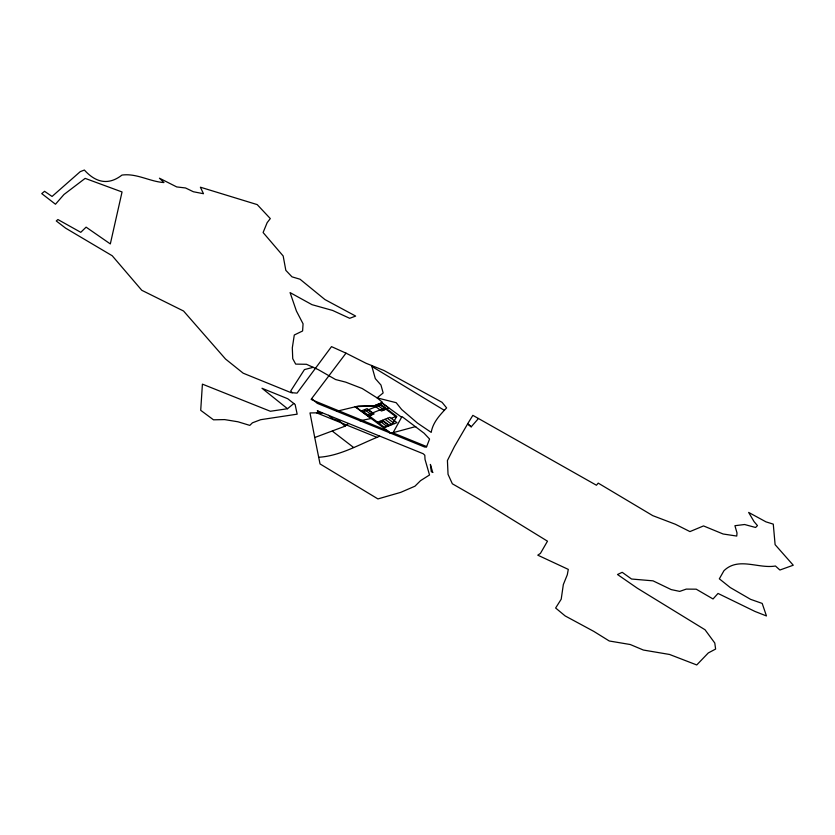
<?xml version="1.0" encoding="UTF-8"?>
<svg xmlns="http://www.w3.org/2000/svg" width="835" height="835" viewBox="0 0 835 835"><rect width="100%" height="100%" fill="white"/><g stroke="black" fill="none" stroke-linecap="round" stroke-linejoin="round"><path stroke-width="1.25" d="M311.653 398.598L311.131 399.401L314.2 400.758L387.398 430.693L390.529 433.334L392.993 432.874L401.979 416.561L424.096 433.219L429.566 439.022L426.466 447.09L424.733 447.059L317.3 403.357L311.653 398.598L346.003 353.153L366.095 363.288L384.006 370.521L442.08 402.345L446.621 407.908C439.93 414.943 432.854 422.416 431.215 432.384L417.437 423.074L401.698 409.547L396.166 402.689L377.086 397.877L362.213 388.515L345.69 382.138L335.586 379.539L318.187 369.592L306.487 364.29L295.684 364.112L292.741 358.674L292.313 347.83L294.285 335.012L302.604 330.973L303.063 323.813L296.415 311.027L290.079 292.605L312.008 304.681L332.643 310.453L349.688 318.302L355.658 316.079L324.93 299.556L300.026 279.224L291.979 276.834L285.831 270.352L283.18 256.001L263.098 232.527L267.158 222.663L270.3 218.582L257.211 204.606L200.369 187.197L203.5 193.72L193.344 191.737L185.537 187.969L176.717 186.925L159.443 178.199L163.942 182.562C149.789 181.644 136.543 173.054 121.973 175.079C108.143 185.819 95.441 182.343 84.377 170.048L80.264 171.634L52.052 196.455L44.568 191.309L41.75 193.616L55.475 204.231L63.951 194.513L85.16 178.377L122.046 191.966L110.324 243.924L86.099 227.151L80.776 232.318L57.907 219.542L56.269 220.962L65.589 228.132L112.224 255.76L141.783 290.288L183.554 311.017L225.534 359.04L243.183 373.193L290.966 392.627L297.051 393.128L331.505 346.629L346.003 353.153M471.222 426.8L478.465 418.512L596.441 485.239L598.236 483.121L652.761 515.644L675.369 524.255L689.94 531.592L703.529 525.925L723.1 533.993L736.752 536.06L737.013 532.97L734.925 525.706L744.601 524.516L755.581 527.48L757.47 525.601L754.099 521.677L748.651 512.429L766.019 521.875L773.273 524.13L775.11 544.66L793.25 565.222L779.9 570.023L775.465 566.015C758.222 568.948 738.401 556.621 723.945 570.722L719.332 578.822L730.249 587.548L750.571 599.332L762.198 603.423L766.457 615.959L754.997 611.45L718.027 593.445L713.038 598.966L696.223 589.186L686.276 589.103L679.711 591.389L671.204 589.593L653.022 580.836L631.542 579.02L622.2 572.319L617.503 574.511L637.387 588.247L705.032 629.757L714.791 643.034L715.616 649.056L708.299 652.939L696.745 664.952L669.555 654.463L643.399 650.047L630.268 644.526L609.268 640.988L593.81 631.396L565.138 615.917L555.63 608.005L561.203 599.206L563.333 584.563L567.299 574.762L568.291 569.386L537.782 555.171L540.443 553.365L547.478 541.184L479.175 499.173L452.351 483.789L448.04 474.332L447.424 460.534L454.47 446.506L467.673 423.856L471.264 426.831L467.631 423.825L472.85 415.36L478.424 418.492M287.522 408.733L293.826 403.503L295.131 404.537L297.166 414.17L260.666 419.692L252.4 422.834L249.801 425.391L237.985 421.79L224.625 419.598L213.499 419.817L200.713 410.319L202.414 384.142L270.352 411.269L287.522 408.733L261.981 388.254L287.751 398.744L293.826 403.503M314.732 437.53L309.994 412.939L322.185 412.761L320.588 412.772L317.29 410.768L423.199 453.739L424.796 455.221L425.025 459.396L429.524 474.979L420.537 480.657L414.953 486.2L400.737 492.358L377.921 498.923L320.024 463.926L314.732 437.53L344.98 426.215L348.55 423.502M379.706 436.214L376.992 437.363C357.985 445.118 339.678 455.952 318.709 457.277M415.746 426.56L390.832 433.281L355.533 406.708L374.195 405.831L382.597 402.397L377.086 397.877L383.161 392.961L380.958 385.029L375.312 378.61L371.596 365.448M363.601 411.655L381.188 404.672L396.823 416.435L392.147 424.222L384.392 427.301M367.734 414.765L372.18 413.001L368.047 409.881M372.713 412.876L384.507 408.106M369.195 415.882L374.111 413.93L367.097 408.649L362.181 410.601L384.643 427.499L396.928 422.625L389.914 417.343L377.618 422.218M378.965 423.22L383.411 421.445L388.839 425.537M391.281 418.325L395.738 416.561M313.198 367.327L304.451 369.581L290.737 390.957L292.281 392.742M374.195 405.831L358.392 406.04L336.714 411.269M359.948 420.788L371.189 418.492L355.084 406.822M392.993 432.874L426.581 446.548M316.569 412.834L376.992 437.363M371.836 366.429L444.408 410.371M381.772 402.741L401.614 417.239M379.382 403.764L386.407 409.056M380.374 404.996L396.437 417.082M376.929 404.745L383.943 410.027M387.45 418.314L394.475 423.606M384.998 419.295L392.012 424.577M382.534 420.266L389.559 425.547M364.634 409.62L371.658 414.901M380.082 421.247L387.096 426.528M332.361 431.131L353.539 447.445M328.51 415.329L333.123 418.93L339.49 420.997L344.98 426.215M381.845 402.794L374.466 405.716L381.491 411.008L388.859 408.075L381.845 402.794M432.728 472.464L431.298 471.639L430.38 464.417L432.728 472.464"/></g></svg>
